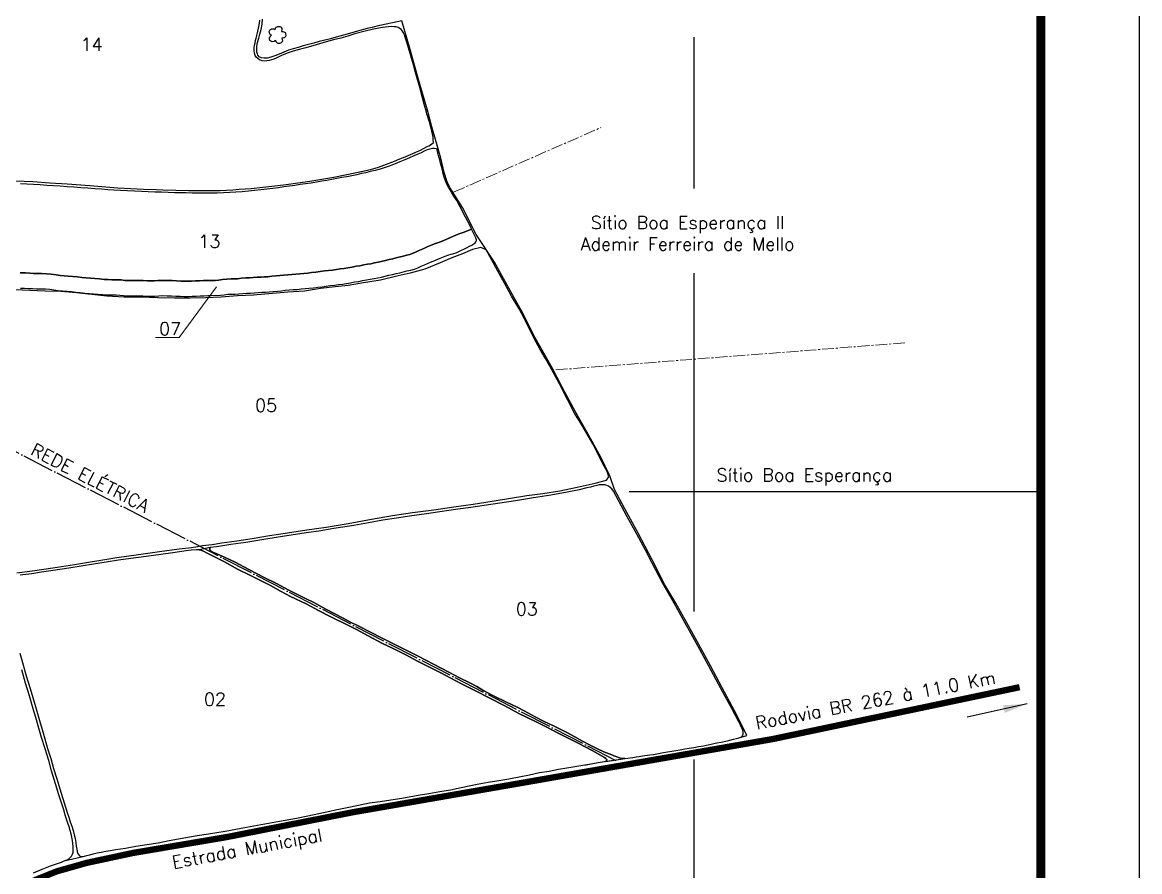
# Model space of a CAD drawing. Extents: x 754738 to 757363, y 7805323 to 7809035.
# Drawn here: x 755951 to 757363, y 7806720 to 7807793 of the extents above; entities that cross this region are included whole.
import ezdxf

# ---------------------------------------------------------------- set-up
doc = ezdxf.new("R2010")
doc.units = 0
doc.header["$MEASUREMENT"] = 0
for name, pattern in [('CENTER2', [1.125, 0.75, -0.125, 0.125, -0.125]), ('CONTINUO', [0]), ('LIN0', [0]), ('TAPUME', [47, 40, -3.5, 0, -3.5])]:
    doc.linetypes.add(name, pattern=pattern)
for name, color, linetype in [('0114001140', 1, 'Continuous'), ('0114001140001', 5, 'Continuous'), ('0114001140002', 5, 'Continuous'), ('0114001140003', 5, 'Continuous'), ('0114001140005', 5, 'Continuous'), ('0114001140007', 5, 'Continuous'), ('0114001140013', 5, 'Continuous'), ('0114001140014', 5, 'Continuous'), ('ESTRADA', 1, 'Continuous'), ('GRADE', 8, 'Continuous'), ('MARGEM', 7, 'CONTINUO'), ('REDE-DE-LUZ', 6, 'Continuous'), ('SIMBOLO ARVORE', 118, 'Continuous'), ('TEXTO', 7, 'Continuous'), ('TEXTO CONFRONTANTES', 7, 'Continuous')]:
    doc.layers.add(name, color=color, linetype=linetype)
doc.layers.add('TEXTO_DIVERSOS', color=7, linetype='Continuous', lineweight=5)
doc.styles.add('SIMPLEX', font='simplex', dxfattribs={"height": 0.2})
doc.styles.get("Standard").update_dxf_attribs({"font": 'arial.ttf'})
doc.dimstyles.new('ISO-25', dxfattribs={"dimtxt": 2.5, "dimasz": 2.5, "dimexe": 1.25, "dimexo": 0.625, "dimtad": 1, "dimtxsty": 'Standard', "dimcen": 2.5, "dimadec": 0, "dimazin": 0, "dimtfac": 1, "dimtmove": 0, "dimatfit": 3, "dimfxl": 0, "dimarcsym": 0})

msp = doc.modelspace()

# ---------------------------------------------------------------- linework, layer by layer
at = {"layer": '0114001140'}
msp.add_lwpolyline([(755965.4, 7806718.9), (755976.5, 7806723.4), (755987.1, 7806727.4), (756000.8, 7806732.4), (756004.1, 7806733.7), (756029.8, 7806739.9), (756033.1, 7806740.7), (756036.6, 7806741.6), (756040.9, 7806742.7), (756045.8, 7806743.9), (756051.2, 7806745), (756056.8, 7806746.1), (756062.9, 7806747.1), (756069.1, 7806748.1), (756075.4, 7806749), (756081.9, 7806750), (756094.8, 7806752.2), (756108.7, 7806754.4), (756108.7, 7806754.4), (756123, 7806756.8), (756136.9, 7806759.5), (756157.9, 7806763.4), (756172.4, 7806765.7), (756186.8, 7806768), (756207.7, 7806771.4), (756221.1, 7806773.9), (756234.7, 7806776.4), (756248.3, 7806778.9), (756262.4, 7806781.3), (756276.5, 7806783.8), (756297.6, 7806787.9), (756311.9, 7806790.8), (756339.9, 7806796.5), (756347.1, 7806798.1), (756361.7, 7806801.3), (756376.1, 7806804.3), (756376.1, 7806804.3), (756390.1, 7806806.9), (756403.5, 7806808.8), (756403.5, 7806808.8), (756403.5, 7806808.8), (756430.7, 7806813.2), (756451.3, 7806816.6), (756465, 7806819), (756478.8, 7806821.3), (756492.2, 7806823.7), (756505.8, 7806826.4), (756526.1, 7806830.7), (756539.8, 7806833), (756553.3, 7806835.5), (756566, 7806837.6), (756579, 7806840), (756579, 7806840), (756592, 7806842.6), (756604.9, 7806845.2), (756616.9, 7806847), (756628.8, 7806849.5), (756639.4, 7806851.4), (756649.4, 7806853.1), (756659.3, 7806854.5), (756672, 7806856.7), (756678.9, 7806857.9), (756686.9, 7806859.1), (756713, 7806863.2), (756716.1, 7806863.6), (756719.2, 7806864), (756722.8, 7806864.5), (756726.7, 7806865), (756730.7, 7806865.7), (756734.7, 7806866.3), (756743.9, 7806867.6), (756748.6, 7806868.1), (756752.9, 7806868.8), (756752.9, 7806868.8), (756761.5, 7806870.5), (756761.5, 7806870.5), (756777, 7806873.3), (756782.5, 7806874.2), (756788.1, 7806875.1), (756793.8, 7806876.1), (756799.6, 7806877.1), (756805.7, 7806878.2), (756811.7, 7806879.2), (756817.6, 7806880.2), (756823.3, 7806881.4), (756828.7, 7806882.7), (756834.4, 7806883.9), (756839.9, 7806885.1), (756845.2, 7806886.3), (756849.9, 7806887.3), (756853.7, 7806888.3), (756856.4, 7806889), (756866.6, 7806892.1), (756854.5, 7806917.1), (756835.1, 7806953.3), (756820.9, 7806980.2), (756806, 7807007.2), (756790.9, 7807034.5), (756776.8, 7807059.3), (756763.1, 7807082.5), (756747.1, 7807114.1), (756729.3, 7807147.6), (756712.3, 7807178.3), (756699.6, 7807202.9), (756693.5, 7807220), (756682.1, 7807243.5), (756665.1, 7807274.8), (756650.6, 7807299.9), (756633.5, 7807331.9), (756620.8, 7807356.5), (756599.3, 7807394), (756584.1, 7807424.5), (756570.6, 7807448.4), (756547.8, 7807489.7), (756524.8, 7807524.7), (756507.6, 7807558.9), (756491.6, 7807583.9), (756488.2, 7807591), (756484.2, 7807603.1), (756480.1, 7807620.9), (756474, 7807641.5), (756468.8, 7807660.4), (756463.1, 7807681.5), (756452, 7807720.2), (756441.5, 7807758.1), (756430.9, 7807794.3), (756399.1, 7807787.6), (756393.2, 7807786.1), (756387.1, 7807784.7), (756374.7, 7807781.2), (756361.6, 7807777.6), (756347.8, 7807773.8), (756340.7, 7807771.9), (756333.5, 7807770), (756326.5, 7807768.2), (756319.6, 7807766.4), (756312.9, 7807764.5), (756306.3, 7807762.7), (756299.9, 7807760.8), (756293.6, 7807759.1), (756287.5, 7807757.2), (756281.6, 7807754.9), (756276, 7807752.4), (756270.5, 7807750.3), (756265.4, 7807748.5), (756260.9, 7807747.4), (756256.9, 7807747.3), (756253.5, 7807747.8), (756250.6, 7807749.2), (756249.1, 7807751), (756248.4, 7807752.6), (756247.8, 7807754.7), (756247.5, 7807757.8), (756247.8, 7807762.3), (756248.7, 7807767.2), (756250, 7807772.5), (756251.5, 7807777.7), (756253.2, 7807783.7), (756254.3, 7807790.1), (756254.9, 7807796.5)], dxfattribs=at)
at = {"layer": '0114001140001'}
msp.add_lwpolyline([(755965.4, 7806718.9), (755976.5, 7806723.4), (755987.1, 7806727.4), (756000.8, 7806732.4), (756004.1, 7806733.7), (756006.6, 7806734.6), (756008.2, 7806735.3), (756010.1, 7806736.5), (756011.9, 7806737.9), (756013.7, 7806739.9), (756014.9, 7806742.3), (756015.7, 7806745), (756015.8, 7806748.3), (756015.7, 7806751.9), (756015.4, 7806755.6), (756014.9, 7806759.7), (756014.1, 7806763.9), (756013.1, 7806767.8), (756011.9, 7806772.1), (756010.5, 7806776.6), (756008.9, 7806781.6), (756007.3, 7806786.6), (756005.7, 7806791.7), (756004.1, 7806796.8), (756000.8, 7806807), (755997.6, 7806817.3), (755993.3, 7806830.9), (755988.4, 7806847.3), (755984.8, 7806860.5), (755980.1, 7806875.3), (755975.8, 7806889.4), (755971.5, 7806904.2), (755968.5, 7806915), (755965.3, 7806925.6), (755960.4, 7806942), (755955.5, 7806958.3), (755950.8, 7806975.2)], dxfattribs=at)
at = {"layer": '0114001140002'}
msp.add_lwpolyline([(755948.4, 7806995.9), (755951.6, 7806984.4), (755956.4, 7806967.5), (755961.2, 7806951.4), (755964.7, 7806940.1), (755968, 7806928.6), (755973.1, 7806911.1), (755976.4, 7806899.6), (755979.9, 7806888), (755983.4, 7806875.7), (755987.4, 7806863.1), (755991, 7806850.4), (755994.9, 7806837.5), (756000.4, 7806819.2), (756004.2, 7806807), (756008.2, 7806794.7), (756010.2, 7806788.8), (756012, 7806783), (756013.8, 7806777.5), (756015.5, 7806772.2), (756016.9, 7806766.9), (756018.1, 7806761.9), (756019, 7806757), (756019.6, 7806752.6), (756020.2, 7806748.6), (756020.7, 7806745.6), (756021.3, 7806743.5), (756022.2, 7806741.7), (756023.6, 7806740.2), (756025.7, 7806739.4), (756027.7, 7806739.4), (756029.8, 7806739.9), (756033.1, 7806740.7), (756036.6, 7806741.6), (756040.9, 7806742.7), (756045.8, 7806743.9), (756051.2, 7806745), (756056.8, 7806746.1), (756062.9, 7806747.1), (756069.1, 7806748.1), (756075.4, 7806749), (756081.9, 7806750), (756094.8, 7806752.2), (756108.7, 7806754.4), (756123, 7806756.8), (756136.9, 7806759.5), (756157.9, 7806763.4), (756172.4, 7806765.7), (756186.8, 7806768), (756207.7, 7806771.4), (756221.1, 7806773.9), (756234.7, 7806776.4), (756248.3, 7806778.9), (756262.4, 7806781.3), (756276.5, 7806783.8), (756297.6, 7806787.9), (756311.9, 7806790.8), (756325.8, 7806793.6), (756339.9, 7806796.5), (756347.1, 7806798.1), (756361.7, 7806801.3), (756376.1, 7806804.3), (756390.1, 7806806.9), (756403.5, 7806808.8), (756416.9, 7806811), (756430.7, 7806813.2), (756451.3, 7806816.6), (756465, 7806819), (756478.8, 7806821.3), (756492.2, 7806823.7), (756505.8, 7806826.4), (756526.1, 7806830.7), (756539.8, 7806833), (756553.3, 7806835.5), (756566, 7806837.6), (756579, 7806840), (756592, 7806842.6), (756604.9, 7806845.2), (756616.9, 7806847), (756628.8, 7806849.5), (756639.4, 7806851.4), (756649.4, 7806853.1), (756659.3, 7806854.5), (756663.8, 7806855.2), (756672, 7806856.7), (756678.9, 7806857.9), (756686.9, 7806859.1), (756688.6, 7806859.8), (756689.2, 7806860.6), (756689.6, 7806862), (756688.7, 7806862.9), (756686.9, 7806864.2), (756671.3, 7806873.1), (756653.5, 7806882.6), (756644.2, 7806887), (756627.6, 7806895.6), (756614, 7806902.5), (756601.5, 7806908.8), (756578.6, 7806920.1), (756559.9, 7806930), (756541.2, 7806939.8), (756523.8, 7806948.5), (756505.5, 7806957.9), (756480.2, 7806971.1), (756465.6, 7806978.4), (756450.7, 7806986.1), (756435.9, 7806993.9), (756420.8, 7807001.4), (756405.7, 7807008.8), (756388.5, 7807017.9), (756373.6, 7807025.9), (756362.8, 7807031.3), (756341.3, 7807042.1), (756325.6, 7807050.1), (756309.8, 7807058.3), (756290.4, 7807067.7), (756277.5, 7807074.2), (756264.8, 7807081.3), (756251.4, 7807088.3), (756238, 7807094.8), (756224.2, 7807101.9), (756206, 7807111.8), (756185.7, 7807121.9), (756179.4, 7807125.1), (756176.9, 7807126), (756174.8, 7807126.5), (756171.3, 7807126.5), (756164.9, 7807126.1), (756158.3, 7807125.1), (756141.7, 7807122.7), (756126.4, 7807120.7), (756107.8, 7807118.1), (756088.7, 7807115.7), (756073, 7807113.4), (756057.2, 7807111.1), (756041.5, 7807108.5), (756025.8, 7807105.9), (756010.4, 7807103.5), (755990.6, 7807100.5), (755975.7, 7807098.2), (755963.4, 7807096.3), (755955.7, 7807095.2), (755952.1, 7807094.9), (755948.7, 7807094.6)], dxfattribs=at)
at = {"layer": '0114001140003'}
msp.add_lwpolyline([(756786.4, 7807038.5), (756774.7, 7807059), (756760.5, 7807084.1), (756746.8, 7807110.5), (756738.6, 7807126), (756727.7, 7807146.2), (756715.6, 7807168.4), (756704.6, 7807188.7), (756698, 7807200.7), (756695.9, 7807203.4), (756694.1, 7807205.3), (756691.9, 7807207), (756689.9, 7807207.9), (756687.4, 7807208.6), (756684.9, 7807208.8), (756682.6, 7807208.7), (756680, 7807208.4), (756677, 7807207.8), (756673.2, 7807206.8), (756669.1, 7807205.8), (756664.5, 7807204.7), (756654.7, 7807202.2), (756639.5, 7807199.3), (756619, 7807195.4), (756597.1, 7807192), (756574.5, 7807188.5), (756534.7, 7807182.5), (756518.1, 7807180.1), (756501.6, 7807177.7), (756479, 7807174.6), (756461.8, 7807172), (756443.3, 7807169.3), (756424.1, 7807166.5), (756406.9, 7807163.9), (756388.7, 7807160.6), (756370, 7807157.3), (756345, 7807153.4), (756325.8, 7807150.3), (756313.1, 7807148.3), (756282.8, 7807143.6), (756259, 7807139.9), (756233.9, 7807136), (756214.8, 7807133.2), (756196.7, 7807130.5), (756188.9, 7807129.4), (756188.3, 7807128.1), (756188.3, 7807126.8), (756188.8, 7807125.6), (756190.2, 7807124.6), (756192, 7807123.7), (756197.2, 7807121.3), (756207.6, 7807116.8), (756220.1, 7807110.8), (756237.4, 7807101.7), (756257.1, 7807091.5), (756272.5, 7807084.1), (756288, 7807075.8), (756309.1, 7807065), (756319.6, 7807059.9), (756334.9, 7807051.8), (756345.4, 7807046), (756355.7, 7807040.7), (756366.1, 7807035.3), (756376.4, 7807030), (756391.4, 7807022.5), (756405.8, 7807015), (756420.3, 7807007.7), (756435.5, 7807000.1), (756450.8, 7806992.5), (756461, 7806987.2), (756471, 7806982.1), (756480.7, 7806977), (756490.1, 7806972), (756503.7, 7806964.9), (756516.8, 7806958.6), (756525.4, 7806953.8), (756534.4, 7806948.7), (756548.1, 7806941.4), (756562.3, 7806934.8), (756576.4, 7806927.8), (756585.3, 7806923.1), (756599.3, 7806915.6), (756608.9, 7806910.7), (756624.1, 7806903.3), (756639.3, 7806895.8), (756649.3, 7806890.5), (756659.2, 7806885.1), (756668.8, 7806880), (756677.9, 7806875.2), (756686.1, 7806871.5), (756696.1, 7806867.6), (756698.5, 7806866.6), (756700.2, 7806865.9), (756702.3, 7806865), (756704.7, 7806864.2), (756707.2, 7806863.6), (756710, 7806863.1), (756713, 7806863.2), (756716.1, 7806863.6), (756719.2, 7806864), (756722.8, 7806864.5), (756726.7, 7806865), (756730.7, 7806865.7), (756734.7, 7806866.3), (756743.9, 7806867.6), (756748.6, 7806868.1), (756752.9, 7806868.8), (756761.5, 7806870.5), (756777, 7806873.3), (756782.5, 7806874.2), (756788.1, 7806875.1), (756793.8, 7806876.1), (756799.6, 7806877.1), (756805.7, 7806878.2), (756811.7, 7806879.2), (756817.6, 7806880.2), (756823.3, 7806881.4), (756828.7, 7806882.7), (756834.4, 7806883.9), (756839.9, 7806885.1), (756845.2, 7806886.3), (756849.9, 7806887.3), (756853.7, 7806888.3), (756856.4, 7806889), (756858.4, 7806889.6), (756860, 7806890.5), (756861.3, 7806891.9), (756862, 7806893.6), (756862.1, 7806895.3), (756861.8, 7806897.3), (756861.1, 7806899.5), (756860, 7806902.2), (756858.7, 7806905.1), (756856, 7806910.4), (756847.8, 7806926), (756839.3, 7806941.2), (756828, 7806962.3), (756818.3, 7806980.7), (756807.2, 7807000.8), (756798.6, 7807016.7)], close=True, dxfattribs=at)
at = {"layer": '0114001140005'}
msp.add_lwpolyline([(755944.6, 7807097.7), (755964.3, 7807099.9), (755990, 7807104), (756017.2, 7807108.1), (756070.9, 7807116.8), (756098.3, 7807120.7), (756124.9, 7807124.6), (756149.6, 7807127.9), (756165.3, 7807129.5), (756173.1, 7807130.9), (756174.6, 7807131.3), (756179.2, 7807132.2), (756191.1, 7807133.2), (756203.3, 7807135.2), (756222.3, 7807137.9), (756241.7, 7807140.8), (756263.7, 7807144.5), (756286.4, 7807148.1), (756310.9, 7807151.6), (756335.3, 7807155.3), (756363.2, 7807159.9), (756392.3, 7807165.1), (756419.1, 7807169.7), (756444.1, 7807173.6), (756471.4, 7807177), (756496.4, 7807180.8), (756520.8, 7807184.4), (756544.9, 7807188), (756568, 7807191.8), (756588.8, 7807195), (756609.1, 7807197.5), (756630.4, 7807201.1), (756652.1, 7807205.6), (756674.9, 7807210.8), (756689.2, 7807214.4), (756692.5, 7807218.8), (756690.1, 7807225.5), (756684.5, 7807236.1), (756679.1, 7807246.3), (756671.9, 7807260.4), (756664.4, 7807273.4), (756657.1, 7807286.3), (756649.5, 7807298.4), (756640.5, 7807315.6), (756629.9, 7807336.2), (756619.9, 7807354.8), (756612.4, 7807368), (756605, 7807380.3), (756598.2, 7807392.6), (756592.3, 7807404.5), (756585.4, 7807418.9), (756579, 7807430.9), (756569.5, 7807447), (756560.7, 7807463.2), (756552.1, 7807478.3), (756544, 7807493.1), (756537.4, 7807505.5), (756530.7, 7807508.3), (756520.1, 7807505.6), (756507.4, 7807500.2), (756494, 7807495.2), (756479.1, 7807488.7), (756459.9, 7807480.9), (756441.5, 7807476), (756426.2, 7807472.5), (756404, 7807467.1), (756382.2, 7807463.8), (756363.2, 7807460.4), (756346.6, 7807458.7), (756328.2, 7807456.4), (756307.9, 7807453.3), (756286.7, 7807451.7), (756243.5, 7807448.1), (756223.2, 7807447.1), (756202.6, 7807445.5), (756183.4, 7807444.7), (756163.4, 7807444.1), (756143.5, 7807444.1), (756122.5, 7807444.6), (756100.1, 7807445.7), (756079.9, 7807445.6), (756058.4, 7807446.9), (756019.7, 7807451.2), (756000.2, 7807452.8), (755980.1, 7807453.3), (755960.9, 7807453.9), (755942.4, 7807454.7)], dxfattribs=at)
at = {"layer": '0114001140007'}
msp.add_lwpolyline([(755949, 7807457), (755954.3, 7807456.9), (755959.5, 7807456.5), (755964.1, 7807456.3), (755969.8, 7807456.1), (755975.2, 7807456.2), (755980.7, 7807455.9), (755986.1, 7807455.5), (755991.4, 7807454.9), (755996.8, 7807454), (756002.4, 7807453.4), (756007.9, 7807453), (756013.6, 7807452.5), (756019, 7807452), (756024.5, 7807451.4), (756030.2, 7807450.8), (756035.9, 7807450.3), (756041.6, 7807449.9), (756047.4, 7807449.4), (756053.1, 7807448.8), (756058.9, 7807448.4), (756064.6, 7807448.4), (756069.8, 7807448.4), (756074.7, 7807448.1), (756079.3, 7807447.6), (756083.8, 7807447.3), (756088.3, 7807447.2), (756093.2, 7807447.1), (756098.4, 7807447.1), (756103.8, 7807447.2), (756109, 7807447), (756114, 7807446.8), (756118.8, 7807446.9), (756123.7, 7807447.2), (756128.9, 7807447.5), (756134.3, 7807447.4), (756139.9, 7807447.2), (756145.5, 7807447), (756150.7, 7807446.7), (756155.8, 7807446.4), (756160.8, 7807446.5), (756166, 7807446.7), (756171.2, 7807446.9), (756176.2, 7807447.1), (756181, 7807447.4), (756185.7, 7807447.5), (756190, 7807447.5), (756201.9, 7807448.2), (756206.4, 7807448.7), (756211.1, 7807449.2), (756215.8, 7807449.3), (756220.4, 7807449.4), (756225, 7807449.7), (756229.9, 7807450.2), (756234.8, 7807450.6), (756239.6, 7807450.8), (756244.5, 7807451.1), (756249.3, 7807451.5), (756253.9, 7807451.8), (756258.5, 7807451.9), (756263.3, 7807452.3), (756268.4, 7807452.8), (756273.7, 7807453.1), (756278.7, 7807453.6), (756283.6, 7807454.2), (756288.5, 7807454.7), (756293.5, 7807455.1), (756298.5, 7807455.4), (756303.6, 7807455.9), (756308.7, 7807456.3), (756313.9, 7807456.8), (756319.2, 7807457.4), (756324.6, 7807458.1), (756330, 7807458.8), (756335.2, 7807459.5), (756340.5, 7807460.1), (756345.8, 7807460.7), (756350.9, 7807461.5), (756355.8, 7807462.1), (756360.8, 7807462.9), (756365.9, 7807463.8), (756371.2, 7807464.7), (756376.3, 7807465.5), (756381.3, 7807466.4), (756386.2, 7807467.3), (756391, 7807468.1), (756395.7, 7807469), (756400.3, 7807470), (756405, 7807471), (756414.5, 7807473.3), (756419.1, 7807474.3), (756423.7, 7807475.3), (756428.3, 7807476.3), (756437.3, 7807478.6), (756442, 7807479.7), (756446.8, 7807481.1), (756451.2, 7807482.7), (756455.4, 7807484.6), (756459.5, 7807486.5), (756463.4, 7807488.2), (756467.1, 7807489.8), (756470.5, 7807491.2), (756479.2, 7807495), (756485.4, 7807497.2), (756490.2, 7807499.1), (756493.2, 7807499.8), (756496.3, 7807500.5), (756499.5, 7807501.6), (756502.9, 7807503), (756506.4, 7807504.7), (756509.9, 7807506.4), (756513.4, 7807508.3), (756516.5, 7807509.9), (756519.2, 7807511.4), (756521.7, 7807513), (756523.5, 7807514.3), (756524.5, 7807515.3), (756524.9, 7807516.3), (756525, 7807517.2), (756525, 7807518.1), (756524.7, 7807519.2), (756524.2, 7807520.4), (756523.5, 7807522.1), (756518.9, 7807531.5), (756509.5, 7807527.7), (756501.9, 7807525), (756493.3, 7807521.4), (756483.9, 7807517.3), (756478.6, 7807515.2), (756472.2, 7807512.9), (756462.9, 7807508.9), (756459.6, 7807507.5), (756455.8, 7807505.9), (756451.5, 7807504), (756447.4, 7807502), (756444, 7807500.5), (756440.9, 7807499.4), (756437.3, 7807498.4), (756432.7, 7807497.3), (756423.8, 7807495.1), (756419.6, 7807494.1), (756415, 7807493.1), (756410.1, 7807492), (756400.8, 7807489.8), (756396.2, 7807488.8), (756391.8, 7807487.8), (756387.6, 7807487.1), (756382.7, 7807486.2), (756377.8, 7807485.3), (756373.1, 7807484.5), (756368, 7807483.6), (756362.7, 7807482.7), (756357.8, 7807481.9), (756353.1, 7807481.2), (756348.3, 7807480.5), (756343.3, 7807479.8), (756338.2, 7807479.2), (756333, 7807478.6), (756327.6, 7807477.9), (756322.2, 7807477.2), (756316.9, 7807476.5), (756311.9, 7807475.9), (756306.9, 7807475.5), (756301.9, 7807475), (756297, 7807474.6), (756292, 7807474.2), (756286.7, 7807473.8), (756281.5, 7807473.3), (756276.7, 7807472.7), (756272.2, 7807472.3), (756266.8, 7807471.9), (756261.7, 7807471.4), (756257.5, 7807471.1), (756253, 7807471), (756248, 7807470.7), (756243.2, 7807470.3), (756238.7, 7807470.1), (756233.6, 7807469.8), (756228.1, 7807469.4), (756223.4, 7807468.9), (756219.7, 7807468.6), (756215.4, 7807468.6), (756209.9, 7807468.4), (756204.3, 7807467.8), (756199.2, 7807467.2), (756194.5, 7807466.5), (756190.7, 7807466.7), (756185.5, 7807466.8), (756180.1, 7807466.6), (756175.3, 7807466.3), (756170.4, 7807466.1), (756165.1, 7807465.9), (756160.3, 7807465.7), (756156.3, 7807465.7), (756151.8, 7807465.9), (756146.3, 7807466.2), (756140.6, 7807466.5), (756134.8, 7807466.7), (756128.6, 7807466.8), (756122.6, 7807466.4), (756118, 7807466.1), (756114.2, 7807466.1), (756109.7, 7807466.2), (756104, 7807466.4), (756098.3, 7807466.4), (756093.3, 7807466.4), (756088.6, 7807466.4), (756084.7, 7807466.5), (756081.1, 7807466.8), (756076.2, 7807467.3), (756070.2, 7807467.6), (756064.7, 7807467.6), (756059.7, 7807467.7), (756054.7, 7807468), (756049.1, 7807468.5), (756043.1, 7807469.1), (756037.4, 7807469.5), (756032.1, 7807469.9), (756026.6, 7807470.5), (756021, 7807471.1), (756015.4, 7807471.7), (756009.5, 7807472.2), (756004.1, 7807472.6), (755999.3, 7807473.1), (755994, 7807473.9), (755987.9, 7807474.6), (755981.9, 7807475.1), (755975.5, 7807475.4), (755969.5, 7807475.3), (755965.4, 7807475.3), (755961, 7807475.7), (755955.3, 7807476.1), (755948.9, 7807476.3)], dxfattribs=at)
at = {"layer": '0114001140013'}
msp.add_lwpolyline([(755948.9, 7807476.3), (755955.3, 7807476.1), (755961, 7807475.7), (755965.4, 7807475.3), (755969.5, 7807475.3), (755975.5, 7807475.4), (755981.9, 7807475.1), (755987.9, 7807474.6), (755994, 7807473.9), (755999.3, 7807473.1), (756004.1, 7807472.6), (756009.5, 7807472.2), (756015.4, 7807471.7), (756021, 7807471.1), (756026.6, 7807470.5), (756032.1, 7807469.9), (756037.4, 7807469.5), (756043.1, 7807469.1), (756049.1, 7807468.5), (756054.7, 7807468), (756059.7, 7807467.7), (756064.7, 7807467.6), (756070.2, 7807467.6), (756076.2, 7807467.3), (756081.1, 7807466.8), (756084.7, 7807466.5), (756088.6, 7807466.4), (756093.3, 7807466.4), (756098.3, 7807466.4), (756104, 7807466.4), (756109.7, 7807466.2), (756114.2, 7807466.1), (756118, 7807466.1), (756122.6, 7807466.4), (756128.6, 7807466.8), (756134.8, 7807466.7), (756140.6, 7807466.5), (756146.3, 7807466.2), (756151.8, 7807465.9), (756156.3, 7807465.7), (756160.3, 7807465.7), (756165.1, 7807465.9), (756170.4, 7807466.1), (756175.3, 7807466.3), (756180.1, 7807466.6), (756185.5, 7807466.8), (756190.7, 7807466.7), (756193.8, 7807466.5), (756195.6, 7807466.7), (756199.2, 7807467.2), (756204.3, 7807467.8), (756209.9, 7807468.4), (756215.4, 7807468.6), (756219.7, 7807468.6), (756223.4, 7807468.9), (756228.1, 7807469.4), (756233.6, 7807469.8), (756238.7, 7807470.1), (756243.2, 7807470.3), (756248, 7807470.7), (756253, 7807471), (756257.5, 7807471.1), (756261.7, 7807471.4), (756266.8, 7807471.9), (756272.2, 7807472.3), (756276.7, 7807472.7), (756281.5, 7807473.3), (756286.7, 7807473.8), (756292, 7807474.2), (756297, 7807474.6), (756301.9, 7807475), (756306.9, 7807475.5), (756311.9, 7807475.9), (756316.9, 7807476.5), (756322.2, 7807477.2), (756327.6, 7807477.9), (756333, 7807478.6), (756338.2, 7807479.2), (756343.3, 7807479.8), (756348.3, 7807480.5), (756353.1, 7807481.2), (756357.8, 7807481.9), (756362.7, 7807482.7), (756368, 7807483.6), (756373.1, 7807484.5), (756377.8, 7807485.3), (756382.7, 7807486.2), (756387.6, 7807487.1), (756391.8, 7807487.8), (756396.2, 7807488.8), (756400.8, 7807489.8), (756410.1, 7807492), (756415, 7807493.1), (756419.6, 7807494.1), (756423.8, 7807495.1), (756432.7, 7807497.3), (756437.3, 7807498.4), (756440.9, 7807499.4), (756444, 7807500.5), (756447.4, 7807502), (756451.5, 7807504), (756455.8, 7807505.9), (756459.6, 7807507.5), (756462.9, 7807508.9), (756472.2, 7807512.9), (756478.6, 7807515.2), (756483.9, 7807517.3), (756493.3, 7807521.4), (756501.9, 7807525), (756509.5, 7807527.7), (756518.9, 7807531.5), (756516.6, 7807536.3), (756511.3, 7807546.6), (756504.4, 7807559.7), (756500.1, 7807567.4), (756496.7, 7807572.9), (756493.6, 7807578), (756491.7, 7807581), (756489.6, 7807584.4), (756487.7, 7807588.4), (756486, 7807592.5), (756484.4, 7807596.9), (756483.1, 7807601.4), (756482, 7807606.1), (756480.8, 7807610.5), (756479.7, 7807614.8), (756478.7, 7807618.8), (756477.7, 7807622.6), (756476.8, 7807626.1), (756476, 7807629.1), (756475.3, 7807631.4), (756474.9, 7807632.3), (756474.5, 7807632.8), (756471.9, 7807633.4), (756469.5, 7807633.3), (756466.3, 7807632.5), (756462.8, 7807631.4), (756459.1, 7807629.7), (756455.2, 7807627.9), (756450.9, 7807626), (756445.9, 7807623.8), (756440.4, 7807621.4), (756434.5, 7807618.9), (756428.5, 7807616.4), (756422.4, 7807613.9), (756416.1, 7807611.5), (756409.7, 7807609.2), (756403.3, 7807607.2), (756397, 7807605.5), (756391, 7807604.1), (756385.4, 7807602.6), (756379.8, 7807601.5), (756373.8, 7807600.1), (756367.6, 7807598.7), (756361.4, 7807597.6), (756355.2, 7807596.5), (756348.7, 7807595.4), (756342.3, 7807594.2), (756336.1, 7807593), (756329.8, 7807591.8), (756323.1, 7807590.7), (756316.3, 7807589.6), (756309.3, 7807588.7), (756302.4, 7807587.7), (756295.7, 7807586.7), (756288.9, 7807585.7), (756281.9, 7807584.8), (756274.9, 7807583.8), (756267.7, 7807582.9), (756260.3, 7807582), (756252.6, 7807581.1), (756244.9, 7807580.3), (756237, 7807579.5), (756229.2, 7807578.7), (756221.2, 7807578.2), (756213.4, 7807577.8), (756205.4, 7807577.4), (756197.4, 7807577), (756189.4, 7807576.9), (756181.6, 7807576.8), (756173.7, 7807576.9), (756166, 7807577), (756158.5, 7807577.1), (756151.2, 7807577.3), (756143.6, 7807577.3), (756135.6, 7807577.6), (756127.3, 7807578), (756118.9, 7807578.2), (756110.4, 7807578.4), (756101.8, 7807578.8), (756093, 7807579.2), (756084.1, 7807579.6), (756075.4, 7807580.1), (756067.2, 7807580.7), (756059.3, 7807581.1), (756051.3, 7807581.8), (756042.9, 7807582.5), (756034.3, 7807583.3), (756025.5, 7807583.8), (756016.7, 7807584.4), (756008, 7807585), (755999.4, 7807585.7), (755990.8, 7807586.3), (755982.3, 7807586.7), (755973.8, 7807587.3), (755965.4, 7807587.8), (755957.1, 7807588.2), (755949, 7807588.5)], dxfattribs=at)
at = {"layer": '0114001140014'}
msp.add_lwpolyline([(755942.9, 7807592.5), (755964.6, 7807591.4), (755986.3, 7807590), (756008, 7807588.7), (756036.9, 7807586.4), (756056.9, 7807584.7), (756072.2, 7807583.8), (756088.4, 7807582.8), (756104.5, 7807582), (756120.8, 7807581.3), (756129, 7807581.1), (756145.3, 7807580.7), (756161.5, 7807580.4), (756177.6, 7807580.2), (756185.6, 7807580.1), (756193.5, 7807580.2), (756201.4, 7807580.3), (756209.4, 7807580.6), (756217.4, 7807581.1), (756225.3, 7807581.8), (756240.5, 7807582.9), (756255.3, 7807584.5), (756270.2, 7807586.2), (756284.9, 7807588), (756299.6, 7807590.1), (756314.5, 7807592.2), (756329.6, 7807594.6), (756344.8, 7807597), (756359.4, 7807599.9), (756373.6, 7807603), (756387.3, 7807605.9), (756394.3, 7807607.6), (756401.3, 7807609.8), (756408.1, 7807612.2), (756414.9, 7807614.7), (756421.5, 7807617.4), (756428.1, 7807620.2), (756434.9, 7807622.9), (756441.6, 7807625.7), (756454.2, 7807631.3), (756462.7, 7807635.6), (756464.9, 7807636.8), (756468.3, 7807638.7), (756470.8, 7807640.9), (756471, 7807641.6), (756470.5, 7807644.4), (756470.3, 7807647.3), (756470, 7807649.9), (756469.3, 7807653.2), (756468.3, 7807657.2), (756467.2, 7807661.5), (756466, 7807665.6), (756464.8, 7807669.2), (756464, 7807672), (756463.3, 7807674.4), (756462.6, 7807676.8), (756461.9, 7807679.1), (756458.9, 7807689.2), (756455.2, 7807703.7), (756453.5, 7807710.3), (756451.8, 7807716), (756449.6, 7807723.2), (756447.6, 7807730.5), (756445.4, 7807738.8), (756442, 7807750.4), (756439.1, 7807760.4), (756437.1, 7807767.3), (756435.2, 7807774), (756434.3, 7807776.7), (756433.1, 7807779.2), (756431.7, 7807781.5), (756430.1, 7807783.5), (756428.2, 7807784.9), (756426.1, 7807786.1), (756423.5, 7807786.7), (756420.7, 7807787), (756417.6, 7807787.2), (756413.9, 7807787), (756410.2, 7807786.6), (756406.2, 7807786.1), (756401.9, 7807785.3), (756397.7, 7807784.3), (756393.3, 7807783.4), (756384.5, 7807781.3), (756371.6, 7807777.9), (756362.6, 7807775.2), (756353.6, 7807772.7), (756344.3, 7807770.3), (756335.2, 7807767.9), (756322.5, 7807764), (756309.5, 7807760.4), (756301.2, 7807758.2), (756293.4, 7807756), (756285.9, 7807753.6), (756278.8, 7807750.5), (756272.1, 7807747.5), (756269.1, 7807746.2), (756266.2, 7807745.2), (756263.3, 7807744.3), (756260.4, 7807743.8), (756257.4, 7807743.7), (756254.6, 7807744.1), (756252, 7807744.9), (756249.5, 7807746.3), (756247.3, 7807748.2), (756245.7, 7807750.7), (756244.8, 7807753.5), (756244.4, 7807756.8), (756244.5, 7807760.4), (756244.9, 7807763.8), (756245.4, 7807766.8), (756246, 7807769.7), (756246.7, 7807772.6), (756248.5, 7807779.5), (756250.3, 7807787.4), (756250.9, 7807791.4), (756251.3, 7807795.4)], dxfattribs=at)
at = {"layer": 'ESTRADA', "const_width": 8}
msp.add_lwpolyline([(754905.3, 7806161.1), (755246.6, 7806250.1), (755298.7, 7806270.8), (755369.7, 7806303.4), (755460.7, 7806348), (755508.4, 7806374.3), (755544.2, 7806401.3), (755646.2, 7806500.1), (755759.2, 7806604.9), (755784.3, 7806621.2), (755818.9, 7806635.6), (755870.4, 7806661.4), (755943.5, 7806699.9), (755995, 7806720.6), (756032.7, 7806731.3), (756091.1, 7806743.8), (756209.8, 7806763.9), (756369.3, 7806795.3), (756583.8, 7806832.5), (756899.7, 7806887.7), (757211.2, 7806953.1)], dxfattribs=at)
at = {"layer": 'GRADE', "color": 8}
for p, q in [((756800, 7807582.9), (756800, 7807773.8)), ((756800, 7807048.8), (756800, 7807475.9)), ((756718, 7807200), (757237.8, 7807200)), ((756800, 7805740.8), (756800, 7806861.9))]:
    msp.add_line(p, q, dxfattribs=at)
at = {"layer": 'MARGEM', "color": 174, "linetype": 'LIN0', "flags": 128}
msp.add_lwpolyline([(757362.8, 7805322.8), (757362.8, 7809035.3), (754737.8, 7809035.3), (754737.8, 7805322.8)], close=True, dxfattribs=at)
at = {"layer": 'MARGEM', "color": 174, "linetype": 'LIN0', "const_width": 11.4, "flags": 128}
msp.add_lwpolyline([(757237.8, 7805740.8), (757237.8, 7808910.3), (754862.8, 7808910.3), (754862.8, 7805740.8)], close=True, dxfattribs=at)
at = {"layer": 'REDE-DE-LUZ', "linetype": 'TAPUME', "flags": 128}
msp.add_lwpolyline([(756701.4, 7806860.3), (756178.5, 7807129.5), (755475.2, 7807490.1), (755208.9, 7807628.1)], dxfattribs=at)
at = {"layer": 'REDE-DE-LUZ'}
msp.add_lwpolyline([(756391.4, 7807022.5), (756376.4, 7807030), (756366.1, 7807035.3), (756355.7, 7807040.7), (756345.4, 7807046), (756334.9, 7807051.8), (756319.6, 7807059.9), (756309.1, 7807065), (756288, 7807075.8), (756272.5, 7807084.1), (756257.1, 7807091.5), (756237.4, 7807101.7), (756220.1, 7807110.8), (756207.6, 7807116.8), (756197.2, 7807121.3), (756192, 7807123.7), (756190.2, 7807124.6), (756188.8, 7807125.6), (756188.3, 7807126.8), (756188.3, 7807128.1), (756188.9, 7807129.4), (756174.8, 7807126.5), (756176.9, 7807126), (756179.4, 7807125.1), (756185.7, 7807121.9), (756206, 7807111.8), (756224.2, 7807101.9), (756238, 7807094.8), (756251.4, 7807088.3), (756264.8, 7807081.3), (756277.5, 7807074.2), (756290.4, 7807067.7), (756309.8, 7807058.3), (756325.6, 7807050.1), (756341.3, 7807042.1), (756362.8, 7807031.3), (756373.6, 7807025.9), (756388.5, 7807017.9), (756405.7, 7807008.8), (756420.8, 7807001.4), (756435.9, 7806993.9), (756450.7, 7806986.1), (756465.6, 7806978.4), (756480.2, 7806971.1), (756505.5, 7806957.9), (756523.8, 7806948.5), (756541.2, 7806939.8), (756559.9, 7806930), (756578.6, 7806920.1), (756601.5, 7806908.8), (756614, 7806902.5), (756627.6, 7806895.6), (756644.2, 7806887), (756653.5, 7806882.6), (756671.3, 7806873.1), (756686.9, 7806864.2), (756688.7, 7806862.9), (756689.6, 7806862), (756689.2, 7806860.6), (756688.2, 7806859.3), (756713, 7806863.2), (756710, 7806863.1), (756707.2, 7806863.6), (756704.7, 7806864.2), (756702.3, 7806865), (756700.2, 7806865.9), (756698.5, 7806866.6), (756696.1, 7806867.6), (756686.1, 7806871.5), (756677.9, 7806875.2), (756668.8, 7806880), (756659.2, 7806885.1), (756649.3, 7806890.5), (756639.3, 7806895.8), (756624.1, 7806903.3), (756608.9, 7806910.7), (756599.3, 7806915.6), (756585.3, 7806923.1), (756576.4, 7806927.8), (756562.3, 7806934.8), (756548.1, 7806941.4), (756534.4, 7806948.7), (756525.4, 7806953.8), (756516.8, 7806958.6), (756503.7, 7806964.9), (756490.1, 7806972), (756480.7, 7806977), (756471, 7806982.1), (756461, 7806987.2), (756450.8, 7806992.5), (756435.5, 7807000.1), (756420.3, 7807007.7), (756405.8, 7807015)], close=True, dxfattribs=at)
at = {"layer": 'SIMBOLO ARVORE', "linetype": 'CONTINUO'}
msp.add_polyline3d([(756271.4, 7807769.8, 0), (756269.5, 7807768.2, 0), (756267.1, 7807767.9, 0), (756265.4, 7807768.6, 0), (756264.2, 7807769.8, 0), (756263.7, 7807771.1, 0), (756263.6, 7807773.2, 0), (756264.3, 7807774.4, 0), (756264.9, 7807775.3, 0), (756266.3, 7807776.3, 0), (756265.4, 7807776.6, 0), (756264.6, 7807777.3, 0), (756263.6, 7807778.9, 0), (756263.4, 7807780.8, 0), (756264.1, 7807782.7, 0), (756264.9, 7807783.5, 0), (756266.3, 7807784.3, 0), (756267.7, 7807784.5, 0), (756268.9, 7807784.3, 0), (756269.8, 7807783.9, 0), (756270.9, 7807783, 0), (756271.2, 7807784.7, 0), (756271.4, 7807785.4, 0), (756272.2, 7807786.4, 0), (756273.3, 7807786.8, 0), (756274.4, 7807787.3, 0), (756275.7, 7807787.4, 0), (756276.8, 7807787.2, 0), (756277.8, 7807786.7, 0), (756278.5, 7807786, 0), (756279.1, 7807784.7, 0), (756279.4, 7807783.4, 0), (756278.8, 7807781, 0), (756280.5, 7807781, 0), (756281.9, 7807780.6, 0), (756283.3, 7807779.6, 0), (756284, 7807778.7, 0), (756284.2, 7807775.4, 0), (756283.4, 7807773.9, 0), (756282.3, 7807772.9, 0), (756280.6, 7807772.4, 0), (756279.1, 7807772.6, 0), (756279.9, 7807769.4, 0), (756279.5, 7807768.1, 0), (756278.6, 7807766.8, 0), (756277.6, 7807766.1, 0), (756276.2, 7807765.7, 0), (756274.8, 7807765.8, 0), (756273.7, 7807766.1, 0), (756272.5, 7807767.3, 0), (756271.7, 7807768.3, 0), (756271.5, 7807770, 0)], dxfattribs=at)
at = {"layer": 'TEXTO_DIVERSOS', "linetype": 'CENTER2', "ltscale": 20, "elevation": -579.3}
for points in [[(756496.1, 7807578.1), (756682.3, 7807659.7)], [(756625.2, 7807353.7), (757066.9, 7807387.9)]]:
    msp.add_lwpolyline(points, dxfattribs=at)
at = {"layer": 'TEXTO_DIVERSOS'}
msp.add_lwpolyline([(756196.6, 7807458.5), (756149.5, 7807394.5), (756119.7, 7807394.5)], dxfattribs=at)

# ---------------------------------------------------------------- texts
at = {"layer": 'TEXTO', "linetype": 'Continuous', "style": 'SIMPLEX'}
for s, p in [('14', (756025.1, 7807756.6, -579.3)), ('13', (756173.8, 7807507.9, -579.3)), ('07', (756124.2, 7807397.5, -579.3)), ('05', (756245.4, 7807300.9, -579.3)), ('03', (756574.8, 7807043.8, -579.3)), ('02', (756180.9, 7806929.8, -579.3))]:
    msp.add_text(s, height=16.25, dxfattribs=at).set_placement(p)
at = {"layer": 'TEXTO CONFRONTANTES', "linetype": 'Continuous', "char_height": 16.25, "width": 542.882, "attachment_point": 5, "style": 'SIMPLEX'}
for s, insert in [('Sítio Boa Esperança II\\PAdemir Ferreira de Mello', (756791.8, 7807526.2, -579.3)), ('Sítio Boa Esperança', (756939.4, 7807218.4, -579.3))]:
    msp.add_mtext(s, dxfattribs=dict(at, insert=insert))
at = {"layer": 'TEXTO_DIVERSOS', "linetype": 'Continuous', "style": 'SIMPLEX'}
for s, rotation, p in [('REDE ELÉTRICA', 332.9475, (755960.4, 7807247.5, -579.3)), ('Rodovia BR 262 à 11.0 Km', 10.9114, (756879, 7806899.5, -639.6)), ('Estrada Municipal', 10.5361, (756142.2, 7806723.8, -639.6))]:
    msp.add_text(s, height=16.25, rotation=rotation, dxfattribs=at).set_placement(p)

# ---------------------------------------------------------------- leaders
at = {"layer": 'TEXTO_DIVERSOS'}
msp.add_leader([(757220.6, 7806932), (757145.1, 7806915.2)], dimstyle='ISO-25', override={"dimasz": 30, "dimzin": 0}, dxfattribs=at)

doc.saveas('drawing.dxf')
